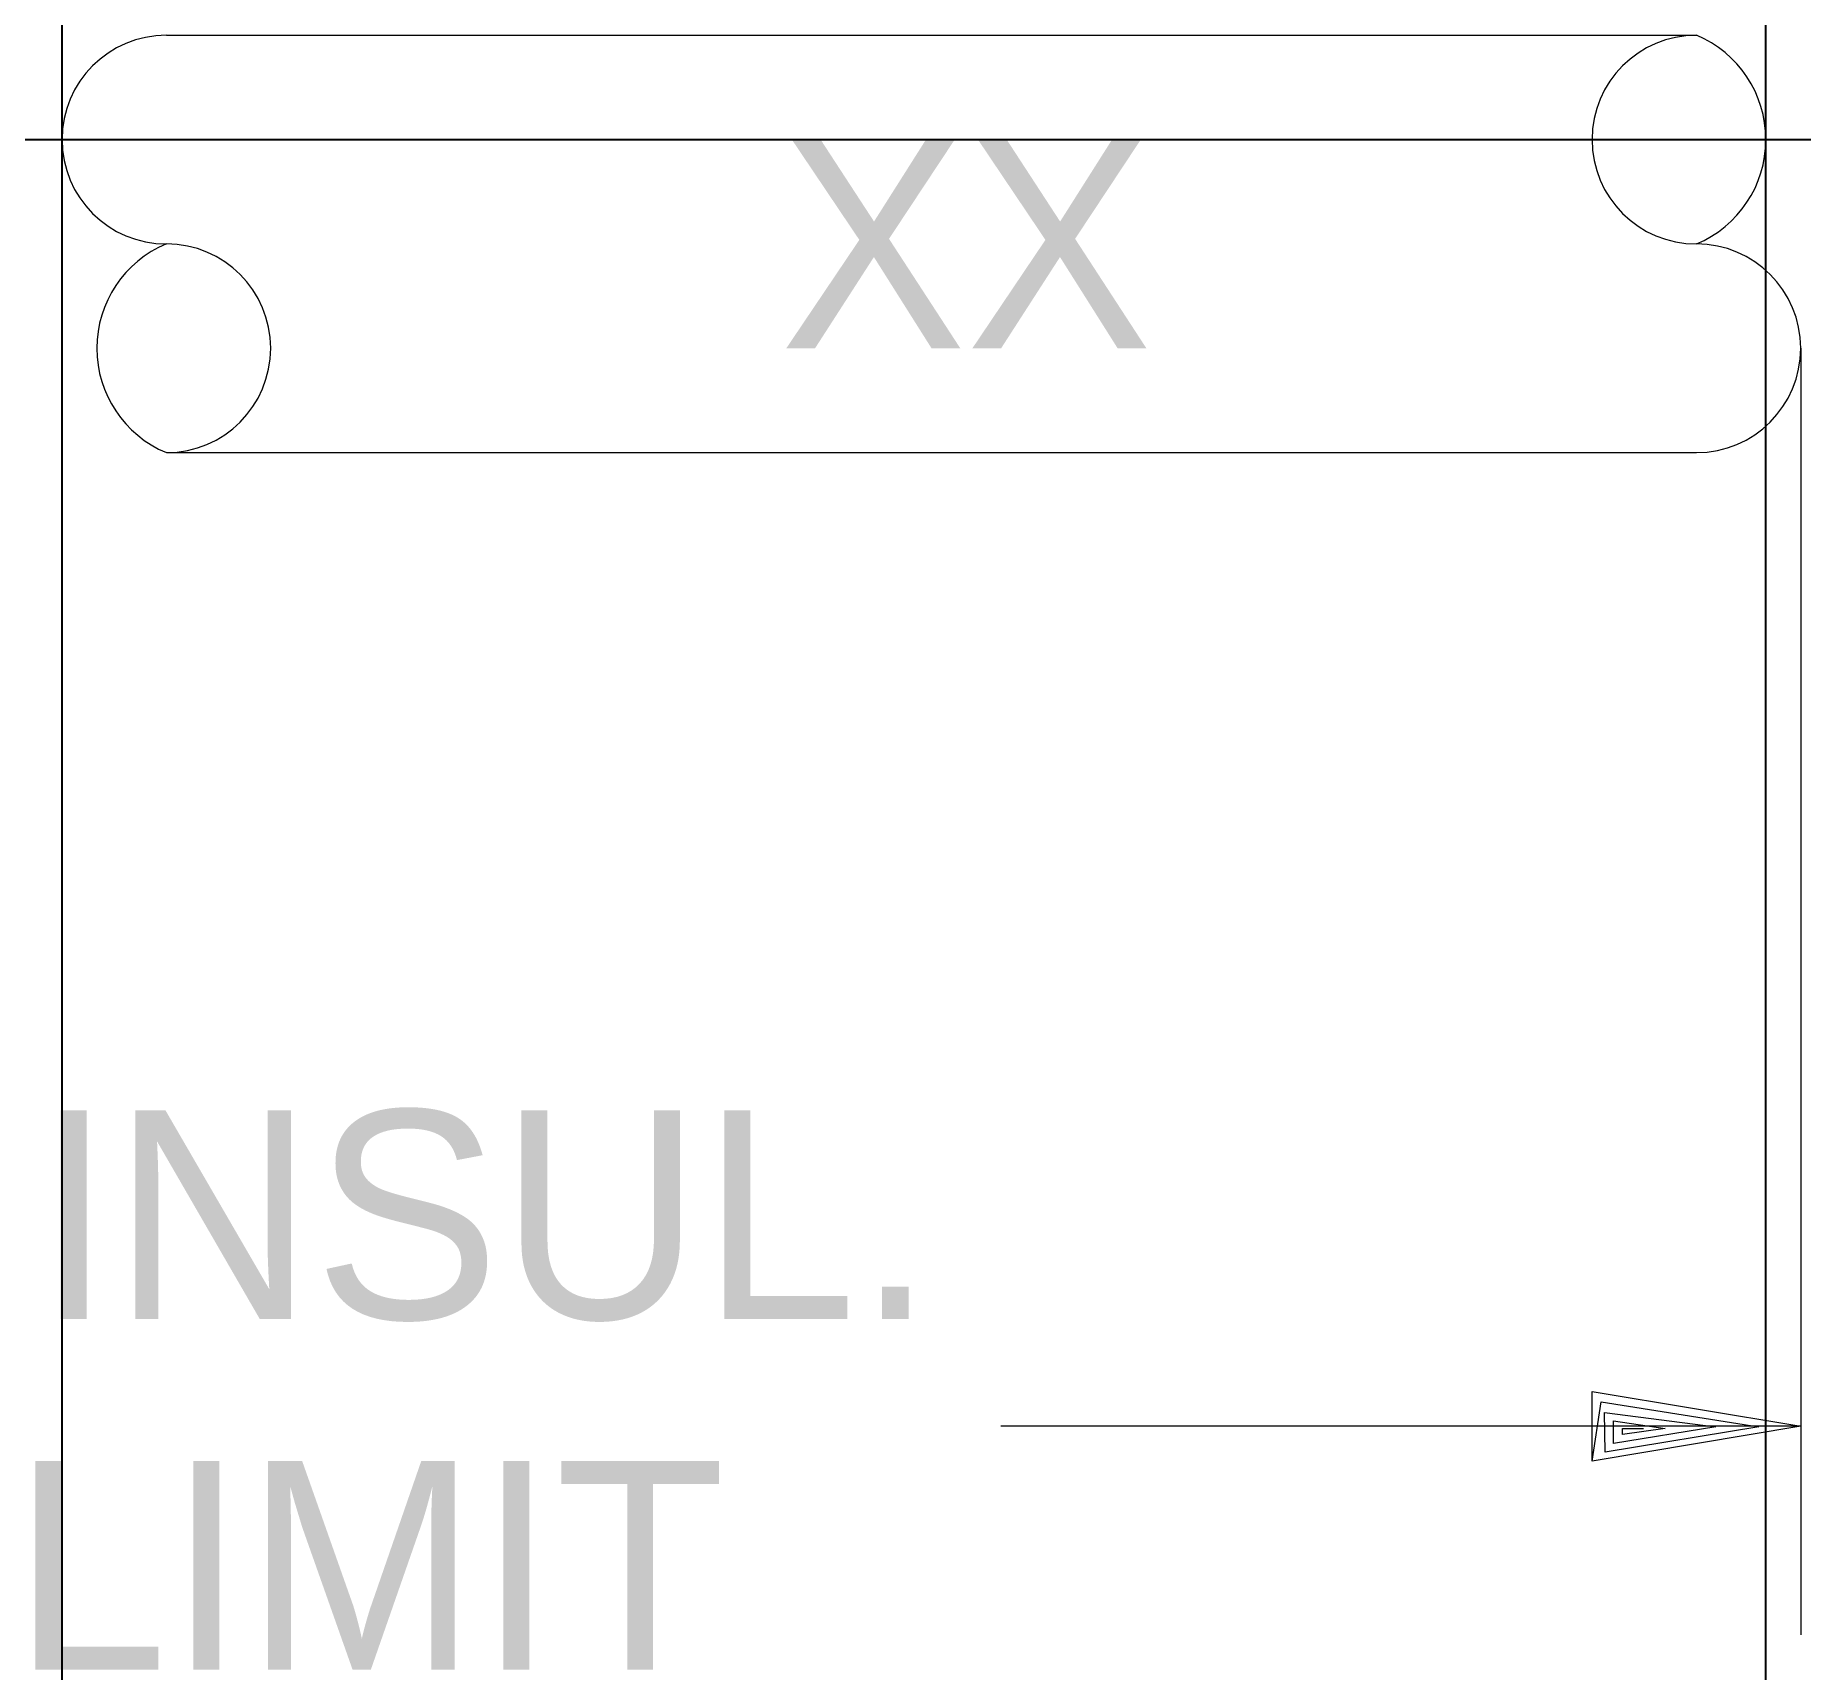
# Model space of a CAD drawing. Header units: metres. Extents: x -0.0254 to 0, y -0.0035 to 0.02.
import ezdxf

# ---------------------------------------------------------------- set-up
doc = ezdxf.new("R2010")
doc.units = ezdxf.units.M
doc.header["$PDMODE"] = 2
doc.layers.add('Level 5', color=7, linetype='Continuous')
doc.layers.add('Level 8', color=7, linetype='Continuous')

# ---------------------------------------------------------------- blocks, each defined once
blk = doc.blocks.new('0000051')
at = {"layer": 'Level 8', "color": 181, "linetype": 'Continuous', "lineweight": 13, "true_color": 0xaa50ff}
for p, q in [((-0.011, 0.003), (0.011, 0.003)), ((-0.011, -0.003), (0.011, -0.003))]:
    blk.add_line(p, q, dxfattribs=at)
for centre, radius, start, end in [((-0.011, 0.0015), 0.0015000000419857, 90, 270), ((0.011, 0.0015), 0.0015000000839712, 90, 270), ((0.010375, 0.0015), 0.0016250000007549, 292.6198638888889, 67.38013333333336), ((-0.010375, -0.0015), 0.0016250000004529, 112.6198638888889, 247.3801333333334), ((-0.011, -0.0015), 0.0015000000559809, 270, 90), ((0.011, -0.0015), 0.0015000000699761, 270, 90)]:
    blk.add_arc(centre, radius, start, end, dxfattribs=at)
blk = doc.blocks.new('0000053')
at = {"layer": 'Level 8', "color": 181, "linetype": 'Continuous', "lineweight": 13, "true_color": 0xaa50ff}
for p, q in [((-0.011, 0.003), (0.011, 0.003)), ((-0.011, -0.003), (0.011, -0.003))]:
    blk.add_line(p, q, dxfattribs=at)
for centre, radius, start, end in [((-0.011, 0.0015), 0.0015000000419857, 90, 270), ((0.011, 0.0015), 0.0015000000839712, 90, 270), ((0.010375, 0.0015), 0.0016250000007549, 292.6198638888889, 67.38013333333336), ((-0.010375, -0.0015), 0.0016250000004529, 112.6198638888889, 247.3801333333334), ((-0.011, -0.0015), 0.0015000000559809, 270, 90), ((0.011, -0.0015), 0.0015000000699761, 270, 90)]:
    blk.add_arc(centre, radius, start, end, dxfattribs=at)
at = {"layer": 'Level 8', "color": 9, "linetype": 'Continuous', "lineweight": 13, "true_color": 0xc8c8c8, "insert": (0.0004998500553641, 0), "char_height": 0.003, "attachment_point": 5, "line_spacing_factor": 0.8}
blk.add_mtext('XX', dxfattribs=at)
blk = doc.blocks.new('00000118')
at = {"layer": 'Level 5', "color": 9, "linetype": 'Continuous', "lineweight": 0, "true_color": 0xc8c8c8, "flags": 128}
blk.add_lwpolyline([(-0.003, -0.0005), (-0.003, 0.0005), (0, 0), (-0.003, -0.0005), (-0.00287, 0.00035), (-0.0006, -1e-05), (-0.00281, -0.00037), (-0.00282, 0.0002), (-0.00122, -1e-05), (-0.00269, -0.00025), (-0.00269, 8e-05), (-0.00195, -3e-05), (-0.00256, -0.00012), (-0.00256, -3e-05), (-0.00226, -3e-05)], dxfattribs=at)
blk = doc.blocks.new('00000119')
at = {"layer": 'Level 5', "color": 9, "linetype": 'Continuous', "lineweight": 0, "true_color": 0xc8c8c8, "flags": 128}
blk.add_lwpolyline([(-0.003, -0.0005), (-0.003, 0.0005), (0, 0), (-0.003, -0.0005), (-0.00287, 0.00035), (-0.0006, -1e-05), (-0.00281, -0.00037), (-0.00282, 0.0002), (-0.00122, -1e-05), (-0.00269, -0.00025), (-0.00269, 8e-05), (-0.00195, -3e-05), (-0.00256, -0.00012), (-0.00256, -3e-05), (-0.00226, -3e-05)], dxfattribs=at)
blk = doc.blocks.new('PIPE INSULATION')
at = {"layer": 'Level 5', "color": 9, "linetype": 'Continuous', "lineweight": 0, "true_color": 0xc8c8c8, "flags": 128}
for points in [[(0, 0.0155000000419856), (0, -0.003)], [(0, 0), (-0.0115000000699761, 0)]]:
    blk.add_lwpolyline(points, dxfattribs=at)
at = {"color": 9, "linetype": 'Continuous', "lineweight": 13, "true_color": 0xc8c8c8}
for name in ['0000051', '0000053']:
    blk.add_blockref(name, (-0.0125000000699761, 0.0170000000419857), dxfattribs=at)
at = {"color": 9, "linetype": 'Continuous', "lineweight": 0, "true_color": 0xc8c8c8}
for name in ['00000118', '00000119']:
    blk.add_blockref(name, (0, 0), dxfattribs=at)
at = {"layer": 'Level 5', "color": 9, "linetype": 'Continuous', "lineweight": 13, "true_color": 0xc8c8c8, "char_height": 0.003, "attachment_point": 9, "line_spacing_factor": 0.8}
for s, insert, width in [('INSUL.', (-0.0124610093238465, 0.0015000000000001), 0.0110389907461296), ('LIMIT', (-0.0154610093238467, -0.0035000000000001), 0.0087288819337915)]:
    blk.add_mtext(s, dxfattribs=dict(at, insert=insert, width=width))

msp = doc.modelspace()

# ---------------------------------------------------------------- linework, layer by layer
for p in [(-0.0250000001119618, 0.0185000000419857), (-0.0005000000692212, 0.0185000000025946)]:
    msp.add_point(p)

# ---------------------------------------------------------------- block references
msp.add_blockref('PIPE INSULATION', (0, 0))

doc.saveas('drawing.dxf')
